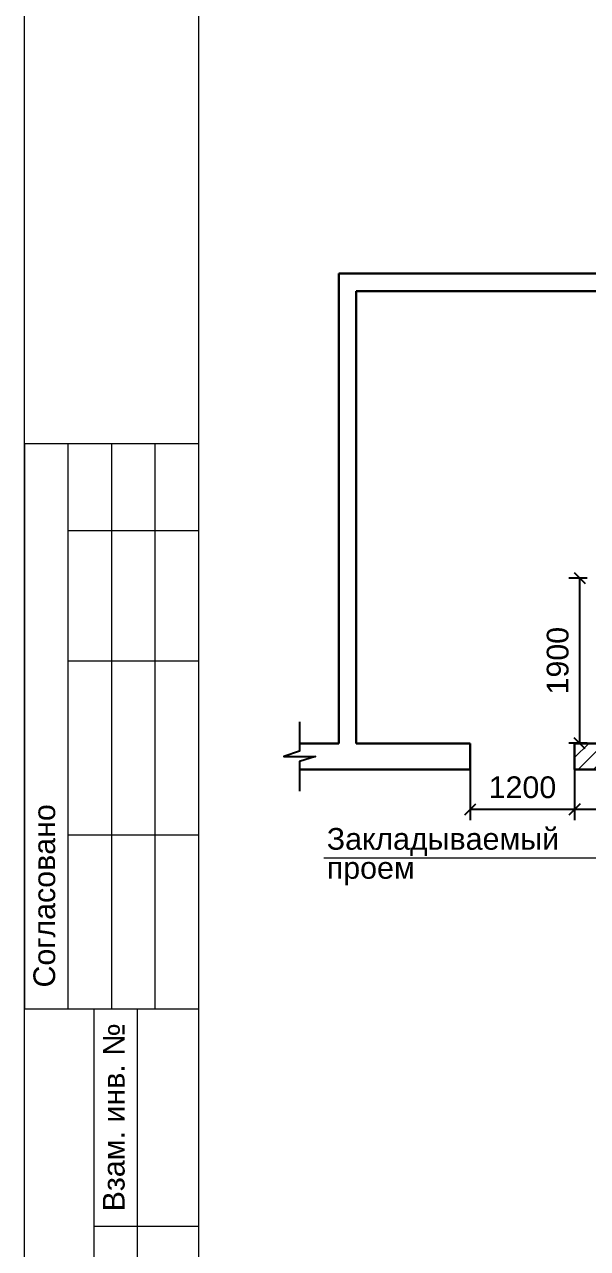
# Model space of a CAD drawing. Header units: metres. Extents: x -443 to 179, y -184 to -91.
# Drawn here: x -142.93 to -136.46, y -171.24 to -157.17 of the extents above; entities that cross this region are included whole.
import ezdxf
from ezdxf.enums import TextEntityAlignment as Align

# ---------------------------------------------------------------- set-up
doc = ezdxf.new("R2010")
doc.units = ezdxf.units.M
doc.header["$MEASUREMENT"] = 0
for name, color, linetype, lineweight in [('_shtrih', 254, 'Continuous', 0), ('Level 50', 7, 'Continuous', 0), ('Level 63', 7, 'Continuous', 0), ('выноска', 7, 'Continuous', 20), ('размер', 7, 'Continuous', 18)]:
    doc.layers.add(name, color=color, linetype=linetype, lineweight=lineweight)
doc.styles.get("Standard").update_dxf_attribs({"font": 'CS_Gost2304.shx'})
doc.styles.add('Style-Arial', font='arial.ttf')
doc.dimstyles.get("Standard").update_dxf_attribs({"dimtxt": 0.18, "dimasz": 0.18, "dimexe": 0.18, "dimexo": 0.0625, "dimgap": 0.09, "dimtad": 0, "dimtih": 1, "dimtoh": 1, "dimdec": 4, "dimzin": 0, "dimdsep": 46, "dimtxsty": 'Standard', "dimcen": 0.09, "dimadec": 0, "dimazin": 0, "dimtfac": 1, "dimtdec": 4, "dimtofl": 0, "dimtmove": 0, "dimatfit": 3, "dimfxl": 1, "dimtolj": 1, "dimtzin": 0, "dimarcsym": 0})

# ---------------------------------------------------------------- blocks, each defined once
blk = doc.blocks.new('_Oblique')
at = {"color": 0, "linetype": 'ByBlock', "lineweight": -2}
blk.add_line((0.5, 0.5), (-0.5, -0.5), dxfattribs=at)
blk = doc.blocks.new('*D37')
at = {"layer": 'Defpoints', "color": 0, "linetype": 'Continuous', "lineweight": 13, "transparency": 16777216}
for p in [(-136.548, -163.534), (-136.337, -163.534), (-136.337, -165.434)]:
    blk.add_point(p, dxfattribs=at)
at = {"layer": 'размер', "color": 0, "linetype": 'Continuous', "lineweight": -2, "transparency": 16777216}
for p, q in [((-136.462, -163.534), (-136.673, -163.534)), ((-136.548, -165.434), (-136.548, -163.534)), ((-136.462, -165.434), (-136.673, -165.434))]:
    blk.add_line(p, q, dxfattribs=at)
at = {"layer": 'размер', "color": 0, "linetype": 'Continuous', "lineweight": -2, "transparency": 16777216, "xscale": 0.125, "yscale": 0.125, "zscale": 0.125}
for p, rotation in [((-136.548, -163.534), 90), ((-136.548, -165.434), 270)]:
    blk.add_blockref('_Oblique', p, dxfattribs=dict(at, rotation=rotation))
at = {"layer": 'размер', "color": 0, "linetype": 'Continuous', "lineweight": 0, "transparency": 16777216, "insert": (-136.801, -164.484), "char_height": 0.25, "attachment_point": 5, "rotation": 90, "style": 'Style-Arial'}
blk.add_mtext('1900', dxfattribs=at)
blk = doc.blocks.new('*D38')
at = {"layer": 'Defpoints', "color": 0, "linetype": 'Continuous', "lineweight": 13, "transparency": 16777216}
for p in [(-136.607, -165.734), (-135.937, -165.734), (-135.937, -166.193)]:
    blk.add_point(p, dxfattribs=at)
at = {"layer": 'размер', "color": 0, "linetype": 'Continuous', "lineweight": -2, "transparency": 16777216}
for p, q in [((-136.607, -165.859), (-136.607, -166.318)), ((-135.937, -165.859), (-135.937, -166.318)), ((-136.607, -166.193), (-135.937, -166.193)), ((-135.937, -166.193), (-135.009, -166.193))]:
    blk.add_line(p, q, dxfattribs=at)
at = {"layer": 'размер', "color": 0, "linetype": 'Continuous', "lineweight": -2, "transparency": 16777216, "xscale": 0.125, "yscale": 0.125, "zscale": 0.125, "rotation": 180}
blk.add_blockref('_Oblique', (-136.607, -166.193), dxfattribs=at)
at = {"layer": 'размер', "color": 0, "linetype": 'Continuous', "lineweight": -2, "transparency": 16777216, "xscale": 0.125, "yscale": 0.125, "zscale": 0.125}
blk.add_blockref('_Oblique', (-135.937, -166.193), dxfattribs=at)
at = {"layer": 'размер', "color": 0, "linetype": 'Continuous', "lineweight": 0, "transparency": 16777216, "insert": (-135.411, -165.941), "char_height": 0.25, "attachment_point": 5, "style": 'Style-Arial'}
blk.add_mtext('670', dxfattribs=at)
blk = doc.blocks.new('*D40')
at = {"layer": 'Defpoints', "color": 0, "linetype": 'Continuous', "lineweight": 13, "transparency": 16777216}
for p in [(-137.807, -165.434), (-136.607, -165.434), (-136.607, -166.193)]:
    blk.add_point(p, dxfattribs=at)
at = {"layer": 'размер', "color": 0, "linetype": 'Continuous', "lineweight": -2, "transparency": 16777216}
for p, q in [((-137.807, -165.559), (-137.807, -166.318)), ((-136.607, -165.559), (-136.607, -166.318)), ((-137.807, -166.193), (-136.607, -166.193))]:
    blk.add_line(p, q, dxfattribs=at)
at = {"layer": 'размер', "color": 0, "linetype": 'Continuous', "lineweight": -2, "transparency": 16777216, "xscale": 0.125, "yscale": 0.125, "zscale": 0.125, "rotation": 180}
blk.add_blockref('_Oblique', (-137.807, -166.193), dxfattribs=at)
at = {"layer": 'размер', "color": 0, "linetype": 'Continuous', "lineweight": -2, "transparency": 16777216, "xscale": 0.125, "yscale": 0.125, "zscale": 0.125}
blk.add_blockref('_Oblique', (-136.607, -166.193), dxfattribs=at)
at = {"layer": 'размер', "color": 0, "linetype": 'Continuous', "lineweight": 0, "transparency": 16777216, "insert": (-137.207, -165.941), "char_height": 0.25, "attachment_point": 5, "style": 'Style-Arial'}
blk.add_mtext('1200', dxfattribs=at)

msp = doc.modelspace()

# ---------------------------------------------------------------- hatches: boundary and pattern name
at = {"linetype": 'Continuous', "lineweight": 13}
h = msp.add_hatch(dxfattribs=at)
h.set_pattern_fill('ANSI31', color=5, style=0)
h.paths.add_polyline_path([(-135.93711114, -165.73425684), (-136.60711114, -165.73425684), (-136.60711114, -165.43425684), (-135.93711114, -165.43425684)])
h.paths.add_polyline_path([(-127.36711114, -163.8351916), (-127.56711114, -163.8351916), (-127.56711114, -163.6251916), (-127.36711114, -163.6251916)])

# ---------------------------------------------------------------- linework, layer by layer
at = {"color": 7, "linetype": 'Continuous', "lineweight": 13}
msp.add_lwpolyline([(-142.93035668, -147.78575835), (-79.93035668, -147.78575835), (-79.93035668, -177.48575835), (-142.93035668, -177.48575835)], close=True, dxfattribs=at)
at = {"color": 5, "linetype": 'Continuous', "lineweight": 30, "flags": 128}
msp.add_lwpolyline([(-135.93711114, -165.73425684), (-136.60711114, -165.73425684), (-136.60711114, -165.43425684), (-135.93711114, -165.43425684), (-135.93711114, -165.73425684)], dxfattribs=at)
at = {"layer": '_shtrih', "color": 0, "lineweight": 25, "ltscale": 100}
msp.add_lwpolyline([(-139.76806764, -165.18616684), (-139.76806764, -165.52375684), (-139.94956764, -165.58425684), (-139.58656764, -165.58425684), (-139.76806764, -165.64475684), (-139.76806764, -165.98234684)], dxfattribs=at)
at = {"layer": 'Level 50', "color": 7, "linetype": 'Continuous', "lineweight": 13}
msp.add_line((-140.93035668, -148.28575835), (-140.93035668, -176.98575835), dxfattribs=at)
at = {"layer": 'Level 50', "color": 7, "linetype": 'Continuous', "lineweight": 30}
for points in [[(-139.31711114, -165.43425684), (-139.31711114, -160.03425684)], [(-139.31711114, -160.03425684), (-130.46711114, -160.03425684)], [(-139.11711114, -165.43425684), (-139.11711114, -160.23425684)], [(-139.11711114, -160.23425684), (-130.26711114, -160.23425684)], [(-139.31711114, -165.43425684), (-139.76806764, -165.43425684)], [(-137.80711114, -165.43425684), (-139.11711114, -165.43425684)], [(-137.80711114, -165.43425684), (-137.80711114, -165.73425684)], [(-137.80711114, -165.73425684), (-139.76806764, -165.73425684)]]:
    msp.add_lwpolyline(points, dxfattribs=at)
at = {"layer": 'Level 63', "color": 7, "linetype": 'Continuous', "lineweight": 13}
for p, q in [((-142.93035668, -161.98575835), (-140.93035668, -161.98575835)), ((-142.93035668, -161.98575835), (-142.93035668, -168.48575835)), ((-142.43035668, -161.98575835), (-142.43035668, -168.48575835)), ((-141.93035668, -161.98575835), (-141.93035668, -168.48575835)), ((-141.43035668, -161.98575835), (-141.43035668, -168.48575835)), ((-142.43035668, -162.98575835), (-140.93035668, -162.98575835)), ((-142.43035668, -164.48575835), (-140.93035668, -164.48575835)), ((-142.43035668, -166.48575835), (-140.93035668, -166.48575835)), ((-142.93035668, -168.48575835), (-140.93035668, -168.48575835)), ((-142.13035668, -168.48575835), (-140.93035668, -168.48575835)), ((-141.63035668, -176.98575835), (-141.63035668, -168.48575835)), ((-142.13035668, -170.98575835), (-140.93035668, -170.98575835))]:
    msp.add_line(p, q, dxfattribs=at)
at = {"layer": 'Level 63', "color": 7, "linetype": 'Continuous', "lineweight": 13, "flags": 128}
msp.add_lwpolyline([(-140.93035668, -176.98575835), (-142.13035668, -176.98575835), (-142.13035668, -168.48575835)], dxfattribs=at)
at = {"layer": 'выноска', "linetype": 'Continuous', "lineweight": 0, "flags": 128}
msp.add_lwpolyline([(-139.48925322, -166.75124563), (-136.27211114, -166.75124563), (-136.27211114, -165.73425684)], dxfattribs=at)

# ---------------------------------------------------------------- texts
at = {"layer": 'Level 63', "color": 7, "linetype": 'Continuous', "lineweight": 0, "style": 'Style-Arial'}
for s, p in [('Согласовано', (-142.70301833, -167.18780606)), ('Взам. инв. №', (-141.90480756, -169.73363051))]:
    msp.add_text(s, height=0.25002, rotation=90, dxfattribs=at).set_placement(p, align=Align.MIDDLE_CENTER)
at = {"layer": 'выноска', "linetype": 'Continuous', "lineweight": 0, "insert": (-139.45585061, -166.40759433), "char_height": 0.25, "attachment_point": 1, "line_spacing_factor": 0.8, "style": 'Style-Arial'}
msp.add_mtext('Закладываемый\\Pпроем', dxfattribs=at)

# ---------------------------------------------------------------- dimensions: what is measured, and where the dimension line sits
at = {"layer": 'размер', "linetype": 'Continuous', "lineweight": 0}
dim = msp.add_linear_dim(base=(-136.54808091, -163.53425684), p1=(-136.33711114, -165.43425684), p2=(-136.33711114, -163.53425684), angle=90, dimstyle='Standard', override={"dimtxt": 0.25, "dimasz": 0.125, "dimexe": 0.125, "dimexo": 0.125, "dimgap": 0.125, "dimtad": 1, "dimtih": 0, "dimtoh": 0, "dimlfac": 1000, "dimzin": 11, "dimtxsty": 'Style-Arial', "dimblk": 'Oblique', "dimtolj": 0, "dimtzin": 11}, dxfattribs=at)
dim.commit()
dim.dimension.update_dxf_attribs({"geometry": '*D37', "text_midpoint": (-136.80072416, -164.48425684)})
for base, p1, p2, picture, middle in [((-136.60711114, -166.19324162), (-137.80711114, -165.43425684), (-136.60711114, -165.43425684), '*D40', (-137.20711114, -165.94059838)), ((-135.93711114, -166.19324162), (-136.60711114, -165.73425684), (-135.93711114, -165.73425684), '*D38', (-135.41067867, -165.94059838))]:
    dim = msp.add_linear_dim(base=base, p1=p1, p2=p2, dimstyle='Standard', override={"dimtxt": 0.25, "dimasz": 0.125, "dimexe": 0.125, "dimexo": 0.125, "dimgap": 0.125, "dimtad": 1, "dimtih": 0, "dimtoh": 0, "dimlfac": 1000, "dimzin": 11, "dimtxsty": 'Style-Arial', "dimblk": 'Oblique', "dimtolj": 0, "dimtzin": 11}, dxfattribs=at)
    dim.commit()
    dim.dimension.update_dxf_attribs({"geometry": picture, "text_midpoint": middle})

doc.saveas('drawing.dxf')
